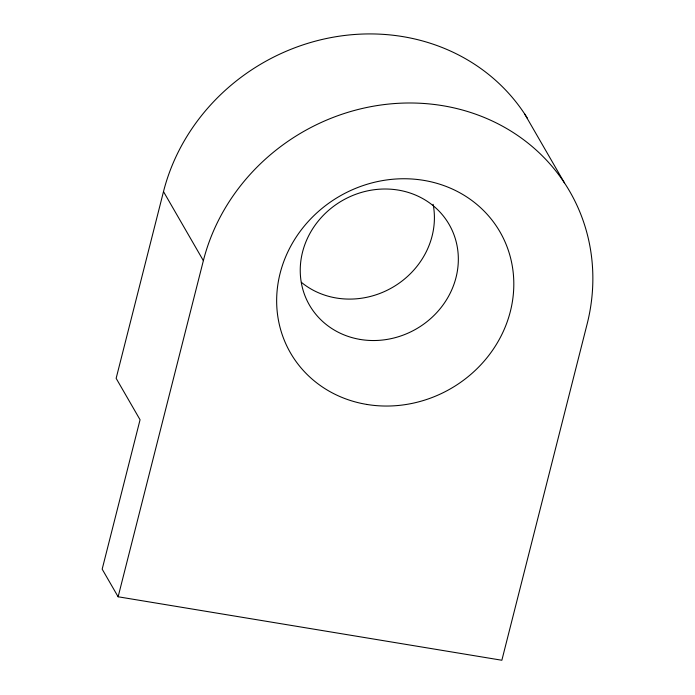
<?xml version="1.0" encoding="UTF-8"?>
<svg xmlns="http://www.w3.org/2000/svg" width="695" height="695" viewBox="0 0 695 695"><rect width="100%" height="100%" fill="white"/><g stroke="black" fill="none" stroke-linecap="round" stroke-linejoin="round"><path stroke-width="1.04" d="M527.401 118.237A201.611 185.165 -30 0 0 328.509 38.077A201.611 185.165 -30 0 0 163.499 191.594L116.143 378.332L140.06 419.763L102.174 569.153L118.124 596.779L501.859 660.25L587.101 324.131A201.611 185.165 -30 0 0 442.593 105.666A201.611 185.165 -30 0 0 203.366 260.66L118.124 596.779M524.516 113.737L564.392 182.794M163.499 191.594L203.366 260.66M433.133 204.321A80.646 74.07 -30 0 1 393.222 286.992A80.646 74.07 -30 0 1 301.369 282.326M366.821 404.438A120.965 111.096 -30 0 0 509.14 252.867A120.965 111.096 -30 0 0 309.744 219.881A120.965 111.096 -30 0 0 366.821 404.438M360.34 339.464A80.646 74.07 -30 0 0 455.225 238.42A80.646 74.07 -30 0 0 322.289 216.432A80.646 74.07 -30 0 0 360.34 339.464"/></g></svg>
